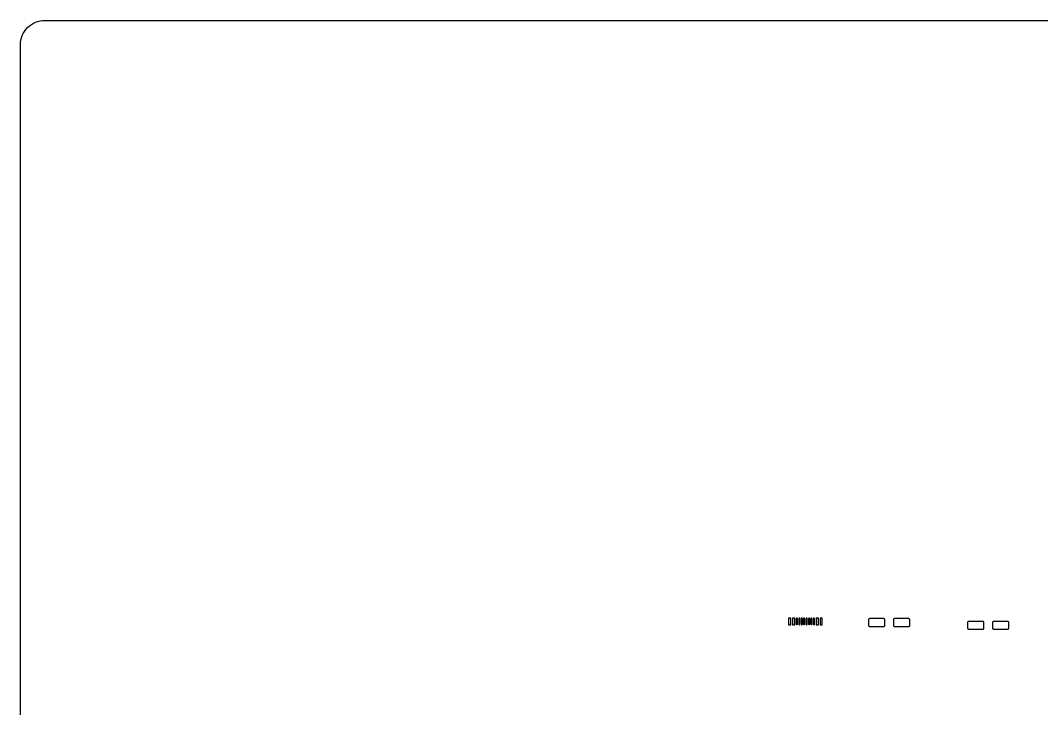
# Model space of a CAD drawing. Extents: x -190 to 190, y -140 to 140.
# Drawn here: x -190 to 17.6, y 0 to 140 of the extents above; entities that cross this region are included whole.
import ezdxf

# ---------------------------------------------------------------- set-up
doc = ezdxf.new("R2010")
doc.units = 0
doc.header["$MEASUREMENT"] = 0
doc.layers.get('0').update_dxf_attribs({"linetype": 'CONTINUOUS'})

msp = doc.modelspace()

# ---------------------------------------------------------------- linework, layer by layer
for points in [[(-189.999004, 135.00001, -0.414214), (-184.999004, 140), (-184.999004, 140), (185.000996, 140), (185.000996, 140, -0.414214), (190.000996, 135.00001), (190.000996, 135.00001), (190.000996, -135.00001), (190.000996, -135.00001, -0.414214), (185.000996, -140), (185.000996, -140), (-184.999004, -140), (-184.999004, -140, -0.414214), (-189.999004, -135.00001), (-189.999004, -135.00001), (-189.999004, 135.00001)], [(-32.014001, 18.287999, 1), (-32.253999, 18.287999), (-32.253999, 18.287999), (-32.253999, 17.187999), (-32.253999, 17.187999, 1), (-32.014001, 17.187999), (-32.014001, 17.187999), (-32.014001, 18.287999)], [(-31.513999, 18.287999, 1), (-31.753999, 18.287999), (-31.753999, 18.287999), (-31.753999, 17.187999), (-31.753999, 17.187999, 1), (-31.513999, 17.187999), (-31.513999, 17.187999), (-31.513999, 18.287999)], [(-31.013999, 18.287999, 1), (-31.254001, 18.287999), (-31.254001, 18.287999), (-31.254001, 17.187999), (-31.254001, 17.187999, 1), (-31.013999, 17.187999), (-31.013999, 17.187999), (-31.013999, 18.287999)], [(-30.513999, 18.287999, 1), (-30.753999, 18.287999), (-30.753999, 18.287999), (-30.753999, 17.187999), (-30.753999, 17.187999, 1), (-30.513999, 17.187999), (-30.513999, 17.187999), (-30.513999, 18.287999)], [(-30.014001, 18.287999, 1), (-30.254001, 18.287999), (-30.254001, 18.287999), (-30.254001, 17.187999), (-30.254001, 17.187999, 1), (-30.014001, 17.187999), (-30.014001, 17.187999), (-30.014001, 18.287999)], [(-29.513999, 18.287999, 1), (-29.753999, 18.287999), (-29.753999, 18.287999), (-29.753999, 17.187999), (-29.753999, 17.187999, 1), (-29.513999, 17.187999), (-29.513999, 17.187999), (-29.513999, 18.287999)], [(-29.014001, 18.287999, 1), (-29.254001, 18.287999), (-29.254001, 18.287999), (-29.254001, 17.187999), (-29.254001, 17.187999, 1), (-29.014001, 17.187999), (-29.014001, 17.187999), (-29.014001, 18.287999)], [(-28.513999, 18.287999, 1), (-28.753999, 18.287999), (-28.753999, 18.287999), (-28.753999, 17.187999), (-28.753999, 17.187999, 1), (-28.513999, 17.187999), (-28.513999, 17.187999), (-28.513999, 18.287999)]]:
    msp.add_lwpolyline(points, format="xyb")
for points in [[(-33.358999, 18.408), (-33.808999, 18.408), (-33.808999, 18.408), (-33.808999, 17.068), (-33.808999, 17.068), (-33.358999, 17.068), (-33.358999, 17.068), (-33.358999, 18.408)], [(-32.558999, 18.408), (-33.008999, 18.408), (-33.008999, 18.408), (-33.008999, 17.068), (-33.008999, 17.068), (-32.558999, 17.068), (-32.558999, 17.068), (-32.558999, 18.408)], [(-27.759001, 18.408), (-28.209001, 18.408), (-28.209001, 18.408), (-28.209001, 17.068), (-28.209001, 17.068), (-27.759001, 17.068), (-27.759001, 17.068), (-27.759001, 18.408)], [(-26.958999, 18.408), (-27.409001, 18.408), (-27.409001, 18.408), (-27.409001, 17.068), (-27.409001, 17.068), (-26.958999, 17.068), (-26.958999, 17.068), (-26.958999, 18.408)], [(-14.494, 18.308), (-17.318999, 18.308), (-17.318999, 18.308), (-17.367, 18.302999), (-17.367, 18.302999), (-17.414, 18.289), (-17.414, 18.289), (-17.457, 18.266), (-17.457, 18.266), (-17.495001, 18.235), (-17.495001, 18.235), (-17.526001, 18.197), (-17.526001, 18.197), (-17.549, 18.154001), (-17.549, 18.154001), (-17.564, 18.107001), (-17.564, 18.107001), (-17.569, 18.058), (-17.569, 18.058), (-17.569, 16.958), (-17.569, 16.958), (-17.564, 16.908999), (-17.564, 16.908999), (-17.549, 16.862), (-17.549, 16.862), (-17.526001, 16.819), (-17.526001, 16.819), (-17.495001, 16.781001), (-17.495001, 16.781001), (-17.457, 16.75), (-17.457, 16.75), (-17.414, 16.727001), (-17.414, 16.727001), (-17.367, 16.713), (-17.367, 16.713), (-17.318999, 16.707999), (-17.318999, 16.707999), (-14.494, 16.707999), (-14.494, 16.707999), (-14.445, 16.713), (-14.445, 16.713), (-14.398, 16.727001), (-14.398, 16.727001), (-14.355, 16.75), (-14.355, 16.75), (-14.317001, 16.781001), (-14.317001, 16.781001), (-14.286, 16.819), (-14.286, 16.819), (-14.263, 16.862), (-14.263, 16.862), (-14.247999, 16.908999), (-14.247999, 16.908999), (-14.244, 16.958), (-14.244, 16.958), (-14.244, 18.058), (-14.244, 18.058), (-14.247999, 18.107001), (-14.247999, 18.107001), (-14.263, 18.154001), (-14.263, 18.154001), (-14.286, 18.197), (-14.286, 18.197), (-14.317001, 18.235), (-14.317001, 18.235), (-14.355, 18.266), (-14.355, 18.266), (-14.398, 18.289), (-14.398, 18.289), (-14.445, 18.302999), (-14.445, 18.302999), (-14.494, 18.308)], [(-9.419, 18.308), (-12.244, 18.308), (-12.244, 18.308), (-12.292, 18.302999), (-12.292, 18.302999), (-12.339, 18.289), (-12.339, 18.289), (-12.382, 18.266), (-12.382, 18.266), (-12.42, 18.235), (-12.42, 18.235), (-12.451, 18.197), (-12.451, 18.197), (-12.473999, 18.154001), (-12.473999, 18.154001), (-12.489, 18.107001), (-12.489, 18.107001), (-12.494, 18.058), (-12.494, 18.058), (-12.494, 16.958), (-12.494, 16.958), (-12.489, 16.908999), (-12.489, 16.908999), (-12.473999, 16.862), (-12.473999, 16.862), (-12.451, 16.819), (-12.451, 16.819), (-12.42, 16.781001), (-12.42, 16.781001), (-12.382, 16.75), (-12.382, 16.75), (-12.339, 16.727001), (-12.339, 16.727001), (-12.292, 16.713), (-12.292, 16.713), (-12.244, 16.707999), (-12.244, 16.707999), (-9.419, 16.707999), (-9.419, 16.707999), (-9.37, 16.713), (-9.37, 16.713), (-9.323, 16.727001), (-9.323, 16.727001), (-9.28, 16.75), (-9.28, 16.75), (-9.242, 16.781001), (-9.242, 16.781001), (-9.211, 16.819), (-9.211, 16.819), (-9.188, 16.862), (-9.188, 16.862), (-9.173, 16.908999), (-9.173, 16.908999), (-9.169, 16.958), (-9.169, 16.958), (-9.169, 18.058), (-9.169, 18.058), (-9.173, 18.107001), (-9.173, 18.107001), (-9.188, 18.154001), (-9.188, 18.154001), (-9.211, 18.197), (-9.211, 18.197), (-9.242, 18.235), (-9.242, 18.235), (-9.28, 18.266), (-9.28, 18.266), (-9.323, 18.289), (-9.323, 18.289), (-9.37, 18.302999), (-9.37, 18.302999), (-9.419, 18.308)], [(5.652, 17.749), (2.827, 17.749), (2.827, 17.749), (2.778, 17.743999), (2.778, 17.743999), (2.731, 17.73), (2.731, 17.73), (2.688, 17.707), (2.688, 17.707), (2.65, 17.676), (2.65, 17.676), (2.619, 17.637999), (2.619, 17.637999), (2.596, 17.595), (2.596, 17.595), (2.581, 17.548), (2.581, 17.548), (2.577, 17.499), (2.577, 17.499), (2.577, 16.399), (2.577, 16.399), (2.581, 16.349999), (2.581, 16.349999), (2.596, 16.302999), (2.596, 16.302999), (2.619, 16.26), (2.619, 16.26), (2.65, 16.222), (2.65, 16.222), (2.688, 16.191), (2.688, 16.191), (2.731, 16.168), (2.731, 16.168), (2.778, 16.154), (2.778, 16.154), (2.827, 16.148999), (2.827, 16.148999), (5.652, 16.148999), (5.652, 16.148999), (5.7, 16.154), (5.7, 16.154), (5.747, 16.168), (5.747, 16.168), (5.79, 16.191), (5.79, 16.191), (5.828, 16.222), (5.828, 16.222), (5.859, 16.26), (5.859, 16.26), (5.882, 16.302999), (5.882, 16.302999), (5.897, 16.349999), (5.897, 16.349999), (5.902, 16.399), (5.902, 16.399), (5.902, 17.499), (5.902, 17.499), (5.897, 17.548), (5.897, 17.548), (5.882, 17.595), (5.882, 17.595), (5.859, 17.637999), (5.859, 17.637999), (5.828, 17.676), (5.828, 17.676), (5.79, 17.707), (5.79, 17.707), (5.747, 17.73), (5.747, 17.73), (5.7, 17.743999), (5.7, 17.743999), (5.652, 17.749)], [(10.727001, 17.749), (7.902, 17.749), (7.902, 17.749), (7.853, 17.743999), (7.853, 17.743999), (7.806, 17.73), (7.806, 17.73), (7.763, 17.707), (7.763, 17.707), (7.725, 17.676), (7.725, 17.676), (7.694, 17.637999), (7.694, 17.637999), (7.671, 17.595), (7.671, 17.595), (7.656, 17.548), (7.656, 17.548), (7.652, 17.499), (7.652, 17.499), (7.652, 16.399), (7.652, 16.399), (7.656, 16.349999), (7.656, 16.349999), (7.671, 16.302999), (7.671, 16.302999), (7.694, 16.26), (7.694, 16.26), (7.725, 16.222), (7.725, 16.222), (7.763, 16.191), (7.763, 16.191), (7.806, 16.168), (7.806, 16.168), (7.853, 16.154), (7.853, 16.154), (7.902, 16.148999), (7.902, 16.148999), (10.727001, 16.148999), (10.727001, 16.148999), (10.775, 16.154), (10.775, 16.154), (10.822, 16.168), (10.822, 16.168), (10.865, 16.191), (10.865, 16.191), (10.903, 16.222), (10.903, 16.222), (10.934, 16.26), (10.934, 16.26), (10.957, 16.302999), (10.957, 16.302999), (10.972, 16.349999), (10.972, 16.349999), (10.977, 16.399), (10.977, 16.399), (10.977, 17.499), (10.977, 17.499), (10.972, 17.548), (10.972, 17.548), (10.957, 17.595), (10.957, 17.595), (10.934, 17.637999), (10.934, 17.637999), (10.903, 17.676), (10.903, 17.676), (10.865, 17.707), (10.865, 17.707), (10.822, 17.73), (10.822, 17.73), (10.775, 17.743999), (10.775, 17.743999), (10.727001, 17.749)]]:
    msp.add_lwpolyline(points)

doc.saveas('drawing.dxf')
